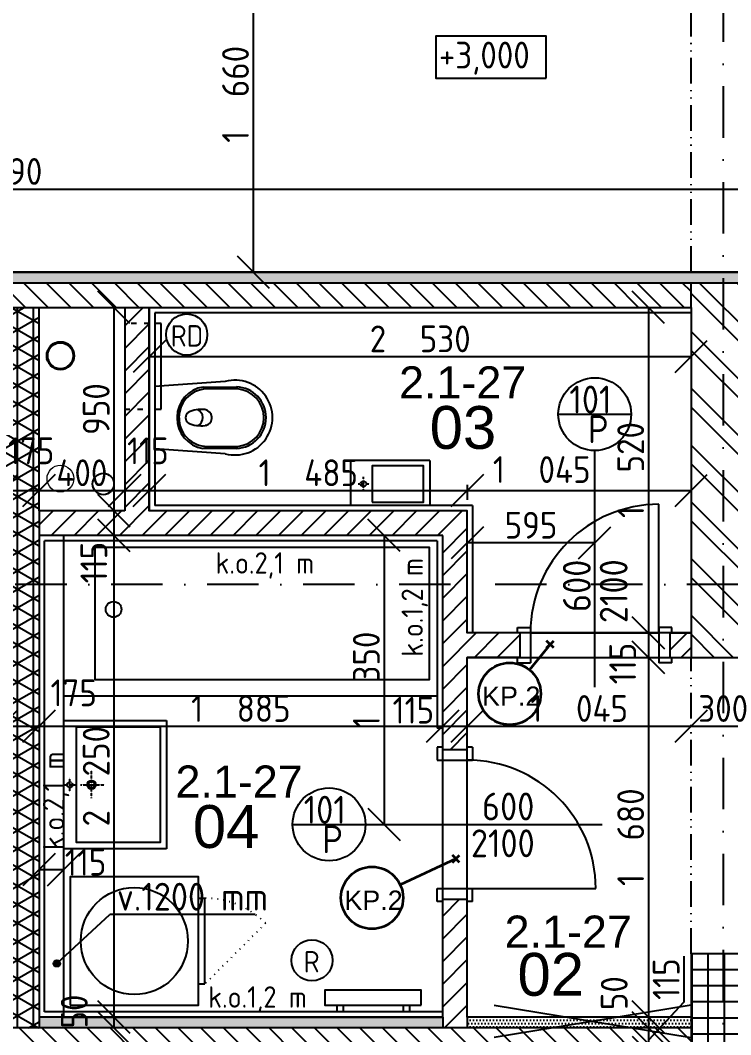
# Model space of a CAD drawing. Extents: x 4511820 to 5180432, y -1526536 to -944957.
# Drawn here: x 5024188 to 5027506, y -1253747 to -1249008 of the extents above; entities that cross this region are included whole.
import ezdxf

# ---------------------------------------------------------------- set-up
doc = ezdxf.new("R2010")
doc.units = 0
doc.header["$MEASUREMENT"] = 0
for name, pattern in [('ACAD_ISO03W100', [30, 12, -18]), ('ACAD_ISO07W100', [3.5, 0.5, -3]), ('ACAD_ISO12W100', [22, 12, -3, 0.5, -3, 0.5, -3]), ('BODKOCIARKOVANA_3', [5.6, 3, -1.3, 0, -1.3]), ('DASHED', [0.75, 0.5, -0.25])]:
    doc.linetypes.add(name, pattern=pattern)
doc.layers.get('0').update_dxf_attribs({"linetype": 'CONTINUOUS'})
doc.layers.get('Defpoints').update_dxf_attribs({"color": 61, "linetype": 'CONTINUOUS'})
for name, color, linetype in [('DVERE', 45, 'CONTINUOUS'), ('KÓTY', 4, 'CONTINUOUS'), ('MÚRY', 1, 'CONTINUOUS'), ('osi', 253, 'CONTINUOUS'), ('Plochy', 41, 'CONTINUOUS'), ('POPIS', 7, 'CONTINUOUS'), ('TENKÁ', 7, 'CONTINUOUS'), ('tzb', 153, 'CONTINUOUS'), ('Z-Kúrenie', 101, 'CONTINUOUS'), ('ZARIADENIE1', 145, 'CONTINUOUS'), ('ZARIADOVACIE', 144, 'CONTINUOUS'), ('zz-vetr', 52, 'CONTINUOUS'), ('ŠRAFY', 82, 'CONTINUOUS')]:
    doc.layers.add(name, color=color, linetype=linetype)
for name, color, linetype, lineweight in [('preklady', 74, 'CONTINUOUS', 35), ('zz-kanal-daždová', 136, 'CONTINUOUS', 40), ('zz-kanal-splaskova', 37, 'CONTINUOUS', 18)]:
    doc.layers.add(name, color=color, linetype=linetype, lineweight=lineweight)
doc.styles.add('ARIAL', font='arial.ttf')
doc.styles.add('STYLE1', font='isocp.shx')
doc.dimstyles.new('STANDARD-50', dxfattribs={"dimtxt": 125, "dimasz": 150, "dimexe": 10, "dimexo": 200, "dimgap": 20, "dimtad": 1, "dimdsep": 46, "dimlunit": 6, "dimtxsty": 'STYLE1', "dimblk1": 'OBLIQUE', "dimblk2": 'OBLIQUE', "dimsah": 1, "dimcen": 2.5, "dimse1": 1, "dimse2": 1, "dimadec": 0, "dimazin": 0, "dimtfac": 1, "dimtmove": 1, "dimatfit": 3, "dimldrblk": 'OBLIQUE', "dimfxl": 1, "dimtolj": 1, "dimtzin": 0, "dimarcsym": 0})
pattern_1 = [(135, (-2976355.03, 109742.89), (-53.0330086, -53.0330086), [])]
pattern_2 = [(45, (515270.5, 214751.965), (-53.0330086, 53.0330086), [])]
pattern_3 = [(0, (0, -89070.035), (7.8125, 15.625), [0, -15.625])]

# ---------------------------------------------------------------- blocks, each defined once
blk = doc.blocks.new('pračka')
at = {"layer": 'ZARIADENIE1', "color": 8, "linetype": 'ACAD_ISO07W100', "ltscale": 8}
blk.add_line((4536136.9, -1117296.3), (4536419.7, -1117579.2), dxfattribs=at)
at = {"layer": 'ZARIADENIE1', "color": 8}
for p, q in [((4536419.7, -1117579.2), (4536019.7, -1117579.2)), ((4536019.7, -1117609.2), (4536019.7, -1117579.2)), ((4536419.7, -1117609.2), (4536419.7, -1117579.2))]:
    blk.add_line(p, q, dxfattribs=at)
blk.add_lwpolyline([(4536519.7, -1118209.2), (4536519.7, -1117609.2), (4535919.7, -1117609.2), (4535919.7, -1118209.2)], close=True, dxfattribs=at)
blk.add_circle((4536219.7, -1117909.2), 250, dxfattribs=at)
at = {"layer": 'ZARIADENIE1', "color": 8, "linetype": 'ACAD_ISO07W100', "ltscale": 8}
blk.add_arc((4536419.7, -1117579.2), 400, 135, 180, dxfattribs=at)
blk = doc.blocks.new('_OBLIQUE')
at = {"color": 0, "linetype": 'ByBlock'}
blk.add_line((-0.5, -0.5), (0.5, 0.5), dxfattribs=at)
blk = doc.blocks.new('*D31165')
at = {"layer": 'Defpoints', "color": 0}
for p in [(5024276, -1251204.5), (5024101, -1251349.2), (5024276, -1251349.2)]:
    blk.add_point(p, dxfattribs=at)
at = {"layer": 'KÓTY', "color": 0, "lineweight": -2}
blk.add_line((5024101, -1251204.5), (5024276, -1251204.5), dxfattribs=at)
at = {"layer": 'KÓTY', "color": 0, "linetype": 'ByBlock', "lineweight": -2, "xscale": 150, "yscale": 150, "zscale": 150, "rotation": 180}
blk.add_blockref('_OBLIQUE', (5024101, -1251204.5), dxfattribs=at)
at = {"layer": 'KÓTY', "color": 0, "linetype": 'ByBlock', "lineweight": -2, "xscale": 150, "yscale": 150, "zscale": 150}
blk.add_blockref('_OBLIQUE', (5024276, -1251204.5), dxfattribs=at)
at = {"layer": 'KÓTY', "color": 0, "insert": (5024239.3, -1251019.5), "char_height": 125, "attachment_point": 5, "style": 'STYLE1'}
blk.add_mtext('\\A1;175', dxfattribs=at)
blk = doc.blocks.new('*D31166')
at = {"layer": 'Defpoints', "color": 0}
for p in [(5024676, -1251204.5), (5024676, -1251299.2), (5024276, -1251349.2)]:
    blk.add_point(p, dxfattribs=at)
at = {"layer": 'KÓTY', "color": 0, "lineweight": -2}
blk.add_line((5024276, -1251204.5), (5024676, -1251204.5), dxfattribs=at)
at = {"layer": 'KÓTY', "color": 0, "linetype": 'ByBlock', "lineweight": -2, "xscale": 150, "yscale": 150, "zscale": 150, "rotation": 180}
blk.add_blockref('_OBLIQUE', (5024276, -1251204.5), dxfattribs=at)
at = {"layer": 'KÓTY', "color": 0, "linetype": 'ByBlock', "lineweight": -2, "xscale": 150, "yscale": 150, "zscale": 150}
blk.add_blockref('_OBLIQUE', (5024676, -1251204.5), dxfattribs=at)
at = {"layer": 'KÓTY', "color": 0, "insert": (5024476, -1251122), "char_height": 125, "attachment_point": 5, "style": 'STYLE1'}
blk.add_mtext('\\A1;400', dxfattribs=at)
blk = doc.blocks.new('*D31167')
at = {"layer": 'Defpoints', "color": 0}
for p in [(5024791, -1251204.5), (5024676, -1251299.2), (5024791, -1251299.2)]:
    blk.add_point(p, dxfattribs=at)
at = {"layer": 'KÓTY', "color": 0, "lineweight": -2}
blk.add_line((5024676, -1251204.5), (5024791, -1251204.5), dxfattribs=at)
at = {"layer": 'KÓTY', "color": 0, "linetype": 'ByBlock', "lineweight": -2, "xscale": 150, "yscale": 150, "zscale": 150, "rotation": 180}
blk.add_blockref('_OBLIQUE', (5024676, -1251204.5), dxfattribs=at)
at = {"layer": 'KÓTY', "color": 0, "linetype": 'ByBlock', "lineweight": -2, "xscale": 150, "yscale": 150, "zscale": 150}
blk.add_blockref('_OBLIQUE', (5024791, -1251204.5), dxfattribs=at)
at = {"layer": 'KÓTY', "color": 0, "insert": (5024784.3, -1251019.5), "char_height": 125, "attachment_point": 5, "style": 'STYLE1'}
blk.add_mtext('\\A1;115', dxfattribs=at)
blk = doc.blocks.new('*D31168')
at = {"layer": 'Defpoints', "color": 0}
for p in [(5026276, -1251204.5), (5024791, -1251299.2), (5026276, -1251299.2)]:
    blk.add_point(p, dxfattribs=at)
at = {"layer": 'KÓTY', "color": 0, "lineweight": -2}
blk.add_line((5024791, -1251204.5), (5026276, -1251204.5), dxfattribs=at)
at = {"layer": 'KÓTY', "color": 0, "linetype": 'ByBlock', "lineweight": -2, "xscale": 150, "yscale": 150, "zscale": 150, "rotation": 180}
blk.add_blockref('_OBLIQUE', (5024791, -1251204.5), dxfattribs=at)
at = {"layer": 'KÓTY', "color": 0, "linetype": 'ByBlock', "lineweight": -2, "xscale": 150, "yscale": 150, "zscale": 150}
blk.add_blockref('_OBLIQUE', (5026276, -1251204.5), dxfattribs=at)
at = {"layer": 'KÓTY', "color": 0, "insert": (5025533.5, -1251122), "char_height": 125, "attachment_point": 5, "style": 'STYLE1'}
blk.add_mtext('\\A1;1ﾠ485', dxfattribs=at)
blk = doc.blocks.new('*D31169')
at = {"layer": 'Defpoints', "color": 0}
for p in [(5027321, -1251204.5), (5026276, -1251299.2), (5027321, -1251299.2)]:
    blk.add_point(p, dxfattribs=at)
at = {"layer": 'KÓTY', "color": 0, "lineweight": -2}
blk.add_line((5026276, -1251204.5), (5027321, -1251204.5), dxfattribs=at)
at = {"layer": 'KÓTY', "color": 0, "linetype": 'ByBlock', "lineweight": -2, "xscale": 150, "yscale": 150, "zscale": 150, "rotation": 180}
blk.add_blockref('_OBLIQUE', (5026276, -1251204.5), dxfattribs=at)
at = {"layer": 'KÓTY', "color": 0, "linetype": 'ByBlock', "lineweight": -2, "xscale": 150, "yscale": 150, "zscale": 150}
blk.add_blockref('_OBLIQUE', (5027321, -1251204.5), dxfattribs=at)
at = {"layer": 'KÓTY', "color": 0, "insert": (5026623.5, -1251107), "char_height": 125, "attachment_point": 5, "style": 'STYLE1'}
blk.add_mtext('\\A1;1ﾠ045', dxfattribs=at)
blk = doc.blocks.new('*D31191')
at = {"layer": 'Defpoints', "color": 0}
for p in [(5024101, -1252305.5), (5024276, -1252305.5), (5024276, -1252305.5)]:
    blk.add_point(p, dxfattribs=at)
at = {"layer": 'KÓTY', "color": 0, "lineweight": -2}
blk.add_line((5024101, -1252305.5), (5024276, -1252305.5), dxfattribs=at)
at = {"layer": 'KÓTY', "color": 0, "linetype": 'ByBlock', "lineweight": -2, "xscale": 150, "yscale": 150, "zscale": 150, "rotation": 180}
blk.add_blockref('_OBLIQUE', (5024101, -1252305.5), dxfattribs=at)
at = {"layer": 'KÓTY', "color": 0, "linetype": 'ByBlock', "lineweight": -2, "xscale": 150, "yscale": 150, "zscale": 150}
blk.add_blockref('_OBLIQUE', (5024276, -1252305.5), dxfattribs=at)
at = {"layer": 'KÓTY', "color": 0, "insert": (5024438, -1252150), "char_height": 125, "attachment_point": 5, "style": 'STYLE1'}
blk.add_mtext('\\A1;175', dxfattribs=at)
blk = doc.blocks.new('*D31192')
at = {"layer": 'Defpoints', "color": 0}
for p in [(5024276, -1252305.5), (5026161, -1252305.5), (5026161, -1252305.5)]:
    blk.add_point(p, dxfattribs=at)
at = {"layer": 'KÓTY', "color": 0, "lineweight": -2}
blk.add_line((5024276, -1252305.5), (5026161, -1252305.5), dxfattribs=at)
at = {"layer": 'KÓTY', "color": 0, "linetype": 'ByBlock', "lineweight": -2, "xscale": 150, "yscale": 150, "zscale": 150, "rotation": 180}
blk.add_blockref('_OBLIQUE', (5024276, -1252305.5), dxfattribs=at)
at = {"layer": 'KÓTY', "color": 0, "linetype": 'ByBlock', "lineweight": -2, "xscale": 150, "yscale": 150, "zscale": 150}
blk.add_blockref('_OBLIQUE', (5026161, -1252305.5), dxfattribs=at)
at = {"layer": 'KÓTY', "color": 0, "insert": (5025218.5, -1252223), "char_height": 125, "attachment_point": 5, "style": 'STYLE1'}
blk.add_mtext('\\A1;1ﾠ885', dxfattribs=at)
blk = doc.blocks.new('*D31193')
at = {"layer": 'Defpoints', "color": 0}
for p in [(5026161, -1252305.5), (5026276, -1252305.5), (5026276, -1252305.5)]:
    blk.add_point(p, dxfattribs=at)
at = {"layer": 'KÓTY', "color": 0, "lineweight": -2}
blk.add_line((5026161, -1252305.5), (5026276, -1252305.5), dxfattribs=at)
at = {"layer": 'KÓTY', "color": 0, "linetype": 'ByBlock', "lineweight": -2, "xscale": 150, "yscale": 150, "zscale": 150, "rotation": 180}
blk.add_blockref('_OBLIQUE', (5026161, -1252305.5), dxfattribs=at)
at = {"layer": 'KÓTY', "color": 0, "linetype": 'ByBlock', "lineweight": -2, "xscale": 150, "yscale": 150, "zscale": 150}
blk.add_blockref('_OBLIQUE', (5026276, -1252305.5), dxfattribs=at)
at = {"layer": 'KÓTY', "color": 0, "insert": (5026024, -1252231), "char_height": 125, "attachment_point": 5, "style": 'STYLE1'}
blk.add_mtext('\\A1;115', dxfattribs=at)
blk = doc.blocks.new('*D31194')
at = {"layer": 'Defpoints', "color": 0}
for p in [(5026276, -1252305.5), (5027321, -1252305.5), (5027321, -1252305.5)]:
    blk.add_point(p, dxfattribs=at)
at = {"layer": 'KÓTY', "color": 0, "lineweight": -2}
blk.add_line((5026276, -1252305.5), (5027321, -1252305.5), dxfattribs=at)
at = {"layer": 'KÓTY', "color": 0, "linetype": 'ByBlock', "lineweight": -2, "xscale": 150, "yscale": 150, "zscale": 150, "rotation": 180}
blk.add_blockref('_OBLIQUE', (5026276, -1252305.5), dxfattribs=at)
at = {"layer": 'KÓTY', "color": 0, "linetype": 'ByBlock', "lineweight": -2, "xscale": 150, "yscale": 150, "zscale": 150}
blk.add_blockref('_OBLIQUE', (5027321, -1252305.5), dxfattribs=at)
at = {"layer": 'KÓTY', "color": 0, "insert": (5026798.5, -1252223), "char_height": 125, "attachment_point": 5, "style": 'STYLE1'}
blk.add_mtext('\\A1;1ﾠ045', dxfattribs=at)
blk = doc.blocks.new('*D31195')
at = {"layer": 'Defpoints', "color": 0}
for p in [(5027321, -1252305.5), (5027621, -1252305.5), (5027621, -1252305.5)]:
    blk.add_point(p, dxfattribs=at)
at = {"layer": 'KÓTY', "color": 0, "lineweight": -2}
blk.add_line((5027321, -1252305.5), (5027621, -1252305.5), dxfattribs=at)
at = {"layer": 'KÓTY', "color": 0, "linetype": 'ByBlock', "lineweight": -2, "xscale": 150, "yscale": 150, "zscale": 150, "rotation": 180}
blk.add_blockref('_OBLIQUE', (5027321, -1252305.5), dxfattribs=at)
at = {"layer": 'KÓTY', "color": 0, "linetype": 'ByBlock', "lineweight": -2, "xscale": 150, "yscale": 150, "zscale": 150}
blk.add_blockref('_OBLIQUE', (5027621, -1252305.5), dxfattribs=at)
at = {"layer": 'KÓTY', "color": 0, "insert": (5027471, -1252223), "char_height": 125, "attachment_point": 5, "style": 'STYLE1'}
blk.add_mtext('\\A1;300', dxfattribs=at)
blk = doc.blocks.new('*D31197')
at = {"layer": 'Defpoints', "color": 0}
for p in [(5026161, -1251414.2), (5025887, -1252764.2), (5026161, -1252764.2)]:
    blk.add_point(p, dxfattribs=at)
at = {"layer": 'KÓTY', "color": 0, "lineweight": -2}
blk.add_line((5025887, -1251414.2), (5025887, -1252764.2), dxfattribs=at)
at = {"layer": 'KÓTY', "color": 0, "linetype": 'ByBlock', "lineweight": -2, "xscale": 150, "yscale": 150, "zscale": 150}
for p, rotation in [((5025887, -1251414.2), 90), ((5025887, -1252764.2), 270)]:
    blk.add_blockref('_OBLIQUE', p, dxfattribs=dict(at, rotation=rotation))
at = {"layer": 'KÓTY', "color": 0, "insert": (5025804.5, -1252089.2), "char_height": 125, "attachment_point": 5, "rotation": 90, "style": 'STYLE1'}
blk.add_mtext('\\A1;1ﾠ350', dxfattribs=at)
blk = doc.blocks.new('*D31198')
at = {"layer": 'Defpoints', "color": 0}
for p in [(5024311, -1250349.2), (5024311, -1251299.2), (5024625.5, -1251299.2)]:
    blk.add_point(p, dxfattribs=at)
at = {"layer": 'KÓTY', "color": 0, "lineweight": -2}
blk.add_line((5024625.5, -1250349.2), (5024625.5, -1251299.2), dxfattribs=at)
at = {"layer": 'KÓTY', "color": 0, "linetype": 'ByBlock', "lineweight": -2, "xscale": 150, "yscale": 150, "zscale": 150}
for p, rotation in [((5024625.5, -1250349.2), 90), ((5024625.5, -1251299.2), 270)]:
    blk.add_blockref('_OBLIQUE', p, dxfattribs=dict(at, rotation=rotation))
at = {"layer": 'KÓTY', "color": 0, "insert": (5024543, -1250824.2), "char_height": 125, "attachment_point": 5, "rotation": 90, "style": 'STYLE1'}
blk.add_mtext('\\A1;950', dxfattribs=at)
blk = doc.blocks.new('*D31199')
at = {"layer": 'Defpoints', "color": 0}
for p in [(5024676, -1251299.2), (5024625.5, -1251414.2), (5024676, -1251414.2)]:
    blk.add_point(p, dxfattribs=at)
at = {"layer": 'KÓTY', "color": 0, "lineweight": -2}
blk.add_line((5024625.5, -1251299.2), (5024625.5, -1251414.2), dxfattribs=at)
at = {"layer": 'KÓTY', "color": 0, "linetype": 'ByBlock', "lineweight": -2, "xscale": 150, "yscale": 150, "zscale": 150}
for p, rotation in [((5024625.5, -1251299.2), 90), ((5024625.5, -1251414.2), 270)]:
    blk.add_blockref('_OBLIQUE', p, dxfattribs=dict(at, rotation=rotation))
at = {"layer": 'KÓTY', "color": 0, "insert": (5024532, -1251541.5), "char_height": 125, "attachment_point": 5, "rotation": 90, "style": 'STYLE1'}
blk.add_mtext('\\A1;115', dxfattribs=at)
blk = doc.blocks.new('*D31200')
at = {"layer": 'Defpoints', "color": 0}
for p in [(5024676, -1251414.2), (5024625.5, -1253664.2), (5024625.5, -1253664.2)]:
    blk.add_point(p, dxfattribs=at)
at = {"layer": 'KÓTY', "color": 0, "lineweight": -2}
blk.add_line((5024625.5, -1251414.2), (5024625.5, -1253664.2), dxfattribs=at)
at = {"layer": 'KÓTY', "color": 0, "linetype": 'ByBlock', "lineweight": -2, "xscale": 150, "yscale": 150, "zscale": 150}
for p, rotation in [((5024625.5, -1251414.2), 90), ((5024625.5, -1253664.2), 270)]:
    blk.add_blockref('_OBLIQUE', p, dxfattribs=dict(at, rotation=rotation))
at = {"layer": 'KÓTY', "color": 0, "insert": (5024543, -1252539.2), "char_height": 125, "attachment_point": 5, "rotation": 90, "style": 'STYLE1'}
blk.add_mtext('\\A1;2ﾠ250', dxfattribs=at)
blk = doc.blocks.new('*D31201')
at = {"layer": 'Defpoints', "color": 0}
for p in [(5024625.5, -1253664.2), (5024625.5, -1253714.2), (5024625.5, -1253714.2)]:
    blk.add_point(p, dxfattribs=at)
at = {"layer": 'KÓTY', "color": 0, "lineweight": -2}
blk.add_line((5024625.5, -1253664.2), (5024625.5, -1253714.2), dxfattribs=at)
at = {"layer": 'KÓTY', "color": 0, "linetype": 'ByBlock', "lineweight": -2, "xscale": 150, "yscale": 150, "zscale": 150}
for p, rotation in [((5024625.5, -1253664.2), 90), ((5024625.5, -1253714.2), 270)]:
    blk.add_blockref('_OBLIQUE', p, dxfattribs=dict(at, rotation=rotation))
at = {"layer": 'KÓTY', "color": 0, "insert": (5024440.5, -1253638.5), "char_height": 125, "attachment_point": 5, "rotation": 90, "style": 'STYLE1'}
blk.add_mtext('\\A1;50', dxfattribs=at)
blk = doc.blocks.new('*D31204')
at = {"layer": 'Defpoints', "color": 0}
for p in [(5024791, -1250349.2), (5027321, -1250349.2), (5027321, -1250579)]:
    blk.add_point(p, dxfattribs=at)
at = {"layer": 'KÓTY', "color": 0, "lineweight": -2}
blk.add_line((5024791, -1250579), (5027321, -1250579), dxfattribs=at)
at = {"layer": 'KÓTY', "color": 0, "linetype": 'ByBlock', "lineweight": -2, "xscale": 150, "yscale": 150, "zscale": 150, "rotation": 180}
blk.add_blockref('_OBLIQUE', (5024791, -1250579), dxfattribs=at)
at = {"layer": 'KÓTY', "color": 0, "linetype": 'ByBlock', "lineweight": -2, "xscale": 150, "yscale": 150, "zscale": 150}
blk.add_blockref('_OBLIQUE', (5027321, -1250579), dxfattribs=at)
at = {"layer": 'KÓTY', "color": 0, "insert": (5026056, -1250496.5), "char_height": 125, "attachment_point": 5, "style": 'STYLE1'}
blk.add_mtext('\\A1;2ﾠ530', dxfattribs=at)
blk = doc.blocks.new('*D31216')
at = {"layer": 'Defpoints', "color": 0}
for p in [(5024234.1, -1248244.2), (5023307, -1250184.2), (5024234.1, -1250184.2)]:
    blk.add_point(p, dxfattribs=at)
at = {"layer": 'KÓTY', "color": 0, "lineweight": -2}
blk.add_line((5023307, -1248244.2), (5023307, -1250184.2), dxfattribs=at)
at = {"layer": 'KÓTY', "color": 0, "linetype": 'ByBlock', "lineweight": -2, "xscale": 150, "yscale": 150, "zscale": 150}
for p, rotation in [((5023307, -1248244.2), 90), ((5023307, -1250184.2), 270)]:
    blk.add_blockref('_OBLIQUE', p, dxfattribs=dict(at, rotation=rotation))
at = {"layer": 'KÓTY', "color": 0, "insert": (5023224.5, -1249214.2), "char_height": 125, "attachment_point": 5, "rotation": 90, "style": 'STYLE1'}
blk.add_mtext('\\A1;1ﾠ940', dxfattribs=at)
blk = doc.blocks.new('*D31217')
at = {"layer": 'Defpoints', "color": 0}
for p in [(5027321, -1250349.2), (5027121.5, -1251869.2), (5027321, -1251869.2)]:
    blk.add_point(p, dxfattribs=at)
at = {"layer": 'KÓTY', "color": 0, "lineweight": -2}
blk.add_line((5027121.5, -1250349.2), (5027121.5, -1251869.2), dxfattribs=at)
at = {"layer": 'KÓTY', "color": 0, "linetype": 'ByBlock', "lineweight": -2, "xscale": 150, "yscale": 150, "zscale": 150}
for p, rotation in [((5027121.5, -1250349.2), 90), ((5027121.5, -1251869.2), 270)]:
    blk.add_blockref('_OBLIQUE', p, dxfattribs=dict(at, rotation=rotation))
at = {"layer": 'KÓTY', "color": 0, "insert": (5027039, -1251109.2), "char_height": 125, "attachment_point": 5, "rotation": 90, "style": 'STYLE1'}
blk.add_mtext('\\A1;1ﾠ520', dxfattribs=at)
blk = doc.blocks.new('*D31218')
at = {"layer": 'Defpoints', "color": 0}
for p in [(5026276, -1251449.5), (5026276, -1251449.5), (5026871, -1251449.5)]:
    blk.add_point(p, dxfattribs=at)
at = {"layer": 'KÓTY', "color": 0, "lineweight": -2}
blk.add_line((5026871, -1251449.5), (5026276, -1251449.5), dxfattribs=at)
at = {"layer": 'KÓTY', "color": 0, "linetype": 'ByBlock', "lineweight": -2, "xscale": 150, "yscale": 150, "zscale": 150, "rotation": 180}
blk.add_blockref('_OBLIQUE', (5026276, -1251449.5), dxfattribs=at)
at = {"layer": 'KÓTY', "color": 0, "linetype": 'ByBlock', "lineweight": -2, "xscale": 150, "yscale": 150, "zscale": 150}
blk.add_blockref('_OBLIQUE', (5026871, -1251449.5), dxfattribs=at)
at = {"layer": 'KÓTY', "color": 0, "insert": (5026573.5, -1251367), "char_height": 125, "attachment_point": 5, "style": 'STYLE1'}
blk.add_mtext('\\A1;595', dxfattribs=at)
blk = doc.blocks.new('*D31219')
at = {"layer": 'Defpoints', "color": 0}
for p in [(5027121.5, -1251869.2), (5027121.5, -1251984.2), (5027121.5, -1251984.2)]:
    blk.add_point(p, dxfattribs=at)
at = {"layer": 'KÓTY', "color": 0, "lineweight": -2}
blk.add_line((5027121.5, -1251869.2), (5027121.5, -1251984.2), dxfattribs=at)
at = {"layer": 'KÓTY', "color": 0, "linetype": 'ByBlock', "lineweight": -2, "xscale": 150, "yscale": 150, "zscale": 150}
for p, rotation in [((5027121.5, -1251869.2), 90), ((5027121.5, -1251984.2), 270)]:
    blk.add_blockref('_OBLIQUE', p, dxfattribs=dict(at, rotation=rotation))
at = {"layer": 'KÓTY', "color": 0, "insert": (5027001.5, -1252013), "char_height": 125, "attachment_point": 5, "rotation": 90, "style": 'STYLE1'}
blk.add_mtext('\\A1;115', dxfattribs=at)
blk = doc.blocks.new('*D31220')
at = {"layer": 'Defpoints', "color": 0}
for p in [(5027121.5, -1251984.2), (5027121.5, -1253664.2), (5027121.5, -1253664.2)]:
    blk.add_point(p, dxfattribs=at)
at = {"layer": 'KÓTY', "color": 0, "lineweight": -2}
blk.add_line((5027121.5, -1251984.2), (5027121.5, -1253664.2), dxfattribs=at)
at = {"layer": 'KÓTY', "color": 0, "linetype": 'ByBlock', "lineweight": -2, "xscale": 150, "yscale": 150, "zscale": 150}
for p, rotation in [((5027121.5, -1251984.2), 90), ((5027121.5, -1253664.2), 270)]:
    blk.add_blockref('_OBLIQUE', p, dxfattribs=dict(at, rotation=rotation))
at = {"layer": 'KÓTY', "color": 0, "insert": (5027039, -1252824.2), "char_height": 125, "attachment_point": 5, "rotation": 90, "style": 'STYLE1'}
blk.add_mtext('\\A1;1ﾠ680', dxfattribs=at)
blk = doc.blocks.new('*D31221')
at = {"layer": 'Defpoints', "color": 0}
for p in [(5027121.5, -1253664.2), (5027121.5, -1253714.2), (5027121.5, -1253714.2)]:
    blk.add_point(p, dxfattribs=at)
at = {"layer": 'KÓTY', "color": 0, "lineweight": -2}
blk.add_line((5027121.5, -1253664.2), (5027121.5, -1253714.2), dxfattribs=at)
at = {"layer": 'KÓTY', "color": 0, "linetype": 'ByBlock', "lineweight": -2, "xscale": 150, "yscale": 150, "zscale": 150}
for p, rotation in [((5027121.5, -1253664.2), 90), ((5027121.5, -1253714.2), 270)]:
    blk.add_blockref('_OBLIQUE', p, dxfattribs=dict(at, rotation=rotation))
at = {"layer": 'KÓTY', "color": 0, "insert": (5026962, -1253552.5), "char_height": 125, "attachment_point": 5, "rotation": 90, "style": 'STYLE1'}
blk.add_mtext('\\A1;50', dxfattribs=at)
blk = doc.blocks.new('*D31222')
at = {"layer": 'Defpoints', "color": 0}
for p in [(5027121.5, -1253714.2), (5027121.5, -1253829.2), (5027121.5, -1253829.2)]:
    blk.add_point(p, dxfattribs=at)
at = {"layer": 'KÓTY', "color": 0, "lineweight": -2}
for p, q in [((5027287, -1253379.5), (5027287, -1253594.5)), ((5027287, -1253594.5), (5027121.5, -1253771.7)), ((5027121.5, -1253714.2), (5027121.5, -1253829.2))]:
    blk.add_line(p, q, dxfattribs=at)
at = {"layer": 'KÓTY', "color": 0, "linetype": 'ByBlock', "lineweight": -2, "xscale": 150, "yscale": 150, "zscale": 150}
for p, rotation in [((5027121.5, -1253714.2), 90), ((5027121.5, -1253829.2), 270)]:
    blk.add_blockref('_OBLIQUE', p, dxfattribs=dict(at, rotation=rotation))
at = {"layer": 'KÓTY', "color": 0, "insert": (5027204.5, -1253487), "char_height": 125, "attachment_point": 5, "rotation": 90, "style": 'STYLE1'}
blk.add_mtext('\\A1;115', dxfattribs=at)
blk = doc.blocks.new('*D31224')
at = {"layer": 'Defpoints', "color": 0}
for p in [(5025441, -1248524.2), (5025276, -1250184.2), (5025441, -1250184.2)]:
    blk.add_point(p, dxfattribs=at)
at = {"layer": 'KÓTY', "color": 0, "lineweight": -2}
blk.add_line((5025276, -1248524.2), (5025276, -1250184.2), dxfattribs=at)
at = {"layer": 'KÓTY', "color": 0, "linetype": 'ByBlock', "lineweight": -2, "xscale": 150, "yscale": 150, "zscale": 150}
for p, rotation in [((5025276, -1248524.2), 90), ((5025276, -1250184.2), 270)]:
    blk.add_blockref('_OBLIQUE', p, dxfattribs=dict(at, rotation=rotation))
at = {"layer": 'KÓTY', "color": 0, "insert": (5025193.5, -1249354.2), "char_height": 125, "attachment_point": 5, "rotation": 90, "style": 'STYLE1'}
blk.add_mtext('\\A1;1ﾠ660', dxfattribs=at)
blk = doc.blocks.new('*D31258')
at = {"layer": 'Defpoints', "color": 0}
for p in [(5024276, -1252975.7), (5024391, -1252975.7), (5024391, -1252975.7)]:
    blk.add_point(p, dxfattribs=at)
at = {"layer": 'KÓTY', "color": 0, "lineweight": -2}
blk.add_line((5024276, -1252975.7), (5024391, -1252975.7), dxfattribs=at)
at = {"layer": 'KÓTY', "color": 0, "linetype": 'ByBlock', "lineweight": -2, "xscale": 150, "yscale": 150, "zscale": 150, "rotation": 180}
blk.add_blockref('_OBLIQUE', (5024276, -1252975.7), dxfattribs=at)
at = {"layer": 'KÓTY', "color": 0, "linetype": 'ByBlock', "lineweight": -2, "xscale": 150, "yscale": 150, "zscale": 150}
blk.add_blockref('_OBLIQUE', (5024391, -1252975.7), dxfattribs=at)
at = {"layer": 'KÓTY', "color": 0, "insert": (5024493.5, -1252941), "char_height": 125, "attachment_point": 5, "style": 'STYLE1'}
blk.add_mtext('\\A1;115', dxfattribs=at)
blk = doc.blocks.new('*D31472')
at = {"layer": 'Defpoints', "color": 0}
for p in [(5029321, -1249797), (5018731, -1250184.2), (5029321, -1250184.2)]:
    blk.add_point(p, dxfattribs=at)
at = {"layer": 'KÓTY', "color": 0, "lineweight": -2}
blk.add_line((5018731, -1249797), (5029321, -1249797), dxfattribs=at)
at = {"layer": 'KÓTY', "color": 0, "linetype": 'ByBlock', "lineweight": -2, "xscale": 150, "yscale": 150, "zscale": 150, "rotation": 180}
blk.add_blockref('_OBLIQUE', (5018731, -1249797), dxfattribs=at)
at = {"layer": 'KÓTY', "color": 0, "linetype": 'ByBlock', "lineweight": -2, "xscale": 150, "yscale": 150, "zscale": 150}
blk.add_blockref('_OBLIQUE', (5029321, -1249797), dxfattribs=at)
at = {"layer": 'KÓTY', "color": 0, "insert": (5024026, -1249714.5), "char_height": 125, "attachment_point": 5, "style": 'STYLE1'}
blk.add_mtext('\\A1;10ﾠ590', dxfattribs=at)

msp = doc.modelspace()

# ---------------------------------------------------------------- hatches: boundary and pattern name
at = {"layer": 'KÓTY'}
h = msp.add_hatch(dxfattribs=at)
h.set_pattern_fill('ANSI31', color=256, scale=500)
h.set_pattern_definition([(45, (0, -89070.035), (-44.1941738, 44.1941738), [])])
h.paths.add_polyline_path([(5027321, -1251869.226), (5027231, -1251869.226), (5027221, -1251869.226), (5027221, -1251984.226), (5027231, -1251984.226), (5027321, -1251984.226)])
h = msp.add_hatch(color=256, dxfattribs=at)
h.dxf.hatch_style = 1
h.paths.add_polyline_path([(5024359, -1253428.707, -0.65381715), (5024347.978, -1253403.533, -1.52947961)])
at = {"layer": 'ŠRAFY'}
h = msp.add_hatch(dxfattribs=at)
h.set_pattern_fill('DOTS', color=256, scale=250)
h.set_pattern_definition(pattern_3)
h.paths.add_polyline_path([(5027621, -1250184.226), (5019841, -1250184.226), (5019841, -1250234.226), (5027621, -1250234.226)])
at = {"layer": 'ŠRAFY', "ltscale": 0.25}
h = msp.add_hatch(dxfattribs=at)
h.set_pattern_fill('ANSI31', color=256, scale=600, angle=90, style=0)
h.set_pattern_definition(pattern_1)
h.paths.add_polyline_path([(5020981, -1250234.226), (5020981, -1250349.226), (5022101, -1250349.226), (5022216, -1250349.226), (5023586, -1250349.226), (5023701, -1250349.226), (5024101, -1250349.226), (5024276, -1250349.226), (5024676, -1250349.226), (5024791, -1250349.226), (5027321, -1250349.226), (5027321, -1250234.226)])
at = {"layer": 'ŠRAFY'}
h = msp.add_hatch(dxfattribs=at)
h.set_pattern_fill('ANSI32', color=256, scale=500, angle=90)
h.set_pattern_definition([(135, (515810.9, -44587.94), (-132.5825215, -132.5825215), []), (135, (515810.9, -44499.55), (-132.5825215, -132.5825215), [])])
h.paths.add_polyline_path([(5027621, -1251984.226), (5027621, -1250349.226), (5027621, -1250234.226), (5027321, -1250234.226), (5027321, -1250349.226), (5027321, -1251869.226), (5027321, -1251984.226)])
at = {"layer": 'ŠRAFY', "ltscale": 0.25}
h = msp.add_hatch(dxfattribs=at)
h.set_pattern_fill('NET3', color=256, scale=600, angle=90)
h.set_pattern_definition([(90, (468750.5, -89070.035), (-75, 5e-15), []), (150, (468750.5, -89070.035), (-37.5, -64.9519053), []), (210, (468750.5, -89070.035), (37.5, -64.9519053), [])])
h.paths.add_polyline_path([(5024101, -1253689.226), (5024101, -1253714.226), (5024276, -1253714.226), (5024276, -1253664.226), (5024276, -1253639.226), (5024276, -1251439.226), (5024276, -1251414.226), (5024276, -1251299.226), (5024276, -1250349.226), (5024101, -1250349.226), (5024101, -1251349.226), (5024101, -1251464.226), (5024101, -1251489.226)])
h = msp.add_hatch(dxfattribs=at)
h.set_pattern_fill('ANSI31', color=256, scale=600, style=0)
h.set_pattern_definition(pattern_2)
h.paths.add_polyline_path([(5026276, -1251299.226), (5024791, -1251299.226), (5024791, -1250349.226), (5024676, -1250349.226), (5024676, -1251299.226), (5024276, -1251299.226), (5024276, -1251414.226), (5026161, -1251414.226), (5026161, -1252314.226), (5026161, -1252404.226), (5026161, -1252414.226), (5026276, -1252414.226), (5026276, -1252404.226), (5026276, -1251984.226), (5026511, -1251984.226), (5026521, -1251984.226), (5026521, -1251869.226), (5026511, -1251869.226), (5026421, -1251869.226), (5026301, -1251869.226), (5026276, -1251869.226), (5026276, -1251799.226)])
h = msp.add_hatch(dxfattribs=at)
h.set_pattern_fill('ANSI31', color=256, scale=600, style=0)
h.set_pattern_definition(pattern_2)
h.paths.add_polyline_path([(5026161, -1253664.226), (5026161, -1253714.226), (5026276, -1253714.226), (5026276, -1253664.226), (5026276, -1253124.226), (5026276, -1253114.226), (5026161, -1253114.226), (5026161, -1253124.226), (5026161, -1253639.226)])
h = msp.add_hatch(dxfattribs=at)
h.set_pattern_fill('ANSI37', color=256, scale=600, angle=45)
h.set_pattern_definition([(90, (-3307273.674, 579782.7), (-75, 1e-14), []), (180, (-3307273.674, 579782.7), (-1e-14, -75), [])])
h.paths.add_polyline_path([(5027621, -1256869.226), (5027621, -1253484.226), (5027621, -1253369.226), (5027321, -1253369.226), (5027321, -1253664.226), (5027321, -1253714.226), (5027321, -1253829.226), (5027321, -1255079.226), (5027321, -1255329.226), (5027321, -1255429.226), (5027321, -1255679.226), (5027321, -1256869.226)])
at = {"layer": 'ŠRAFY'}
h = msp.add_hatch(dxfattribs=at)
h.set_pattern_fill('DOTS', color=256, scale=250)
h.set_pattern_definition(pattern_3)
h.paths.add_polyline_path([(5024276, -1253714.226), (5026161, -1253714.226), (5026161, -1253664.226), (5024276, -1253664.226)])
h = msp.add_hatch(dxfattribs=at)
h.set_pattern_fill('DOTS', color=256, scale=250)
h.set_pattern_definition(pattern_3)
h.paths.add_polyline_path([(5027321, -1253714.226), (5027321, -1253664.226), (5026276, -1253664.226), (5026276, -1253714.226)])
at = {"layer": 'ŠRAFY', "ltscale": 0.25}
h = msp.add_hatch(dxfattribs=at)
h.set_pattern_fill('ANSI31', color=256, scale=600, angle=90, style=0)
h.set_pattern_definition(pattern_1)
h.paths.add_polyline_path([(5024331, -1253829.226), (5024411, -1253829.226), (5024591, -1253829.226), (5024671, -1253829.226), (5025271, -1253829.226), (5025871, -1253829.226), (5027321, -1253829.226), (5027321, -1253714.226), (5026276, -1253714.226), (5026161, -1253714.226), (5024276, -1253714.226), (5024101, -1253714.226), (5022216, -1253714.226), (5022101, -1253714.226), (5022101, -1253829.226)])

# ---------------------------------------------------------------- linework, layer by layer
at = {"layer": 'DVERE', "ltscale": 0.25}
for p, q in [((5026701, -1250848.398), (5027041, -1250848.398)), ((5026871, -1252123.054), (5026871, -1251018.398)), ((5027171, -1251869.226), (5027171, -1251269.226)), ((5026511, -1251844.226), (5026571, -1251844.226)), ((5026511, -1251869.226), (5026511, -1251844.226)), ((5026571, -1251844.226), (5026571, -1252009.226)), ((5027171, -1251844.226), (5027171, -1252009.226)), ((5027231, -1251844.226), (5027171, -1251844.226)), ((5027231, -1251869.226), (5027231, -1251844.226)), ((5026571, -1251869.226), (5027171, -1251869.226)), ((5026511, -1252009.226), (5026511, -1251984.226)), ((5026571, -1251984.226), (5027171, -1251984.226)), ((5027231, -1252009.226), (5027231, -1251984.226)), ((5026511, -1252009.226), (5026571, -1252009.226)), ((5027231, -1252009.226), (5027171, -1252009.226)), ((5026161, -1252404.226), (5026136, -1252404.226)), ((5026136, -1252404.226), (5026136, -1252464.226)), ((5026301, -1252404.226), (5026276, -1252404.226)), ((5026301, -1252404.226), (5026301, -1252464.226)), ((5026136, -1252464.226), (5026301, -1252464.226)), ((5026161, -1253064.226), (5026161, -1252464.226)), ((5026276, -1253064.226), (5026276, -1252464.226)), ((5025460.344, -1252764.226), (5025800.344, -1252764.226)), ((5025800.344, -1252764.226), (5026905, -1252764.226)), ((5026136, -1253064.226), (5026301, -1253064.226)), ((5026136, -1253124.226), (5026136, -1253064.226)), ((5026161, -1253064.226), (5026306, -1253064.226)), ((5026276, -1253064.226), (5026876, -1253064.226)), ((5026301, -1253124.226), (5026301, -1253064.226)), ((5026161, -1253124.226), (5026136, -1253124.226)), ((5026301, -1253124.226), (5026276, -1253124.226))]:
    msp.add_line(p, q, dxfattribs=at)
for centre in [(5026871, -1250848.398), (5025630.344, -1252764.226)]:
    msp.add_circle(centre, 170, dxfattribs=at)
for centre, start, end in [((5027171, -1251869.226), 90, 180), ((5026276, -1253064.226), 0, 90)]:
    msp.add_arc(centre, 600, start, end, dxfattribs=at)
at = {"layer": 'KÓTY'}
for p, q in [((5026276, -1251178.535), (5026276, -1251248.226)), ((5024359, -1253413.707), (5024606, -1253185.707)), ((5025285.5, -1253185.707), (5024606, -1253185.707))]:
    msp.add_line(p, q, dxfattribs=at)
msp.add_circle((5024359, -1253413.707), 15, dxfattribs=at)
at = {"layer": 'MÚRY'}
for p, q in [((5019841, -1250184.226), (5027721, -1250184.226)), ((5024276, -1250349.226), (5024676, -1250349.226)), ((5024276, -1250349.226), (5024676, -1250349.226)), ((5024791, -1250349.226), (5027321, -1250349.226)), ((5027321, -1250349.226), (5027321, -1251869.226)), ((5027321, -1253369.226), (5027321, -1253664.226)), ((5027621, -1253369.226), (5027321, -1253369.226))]:
    msp.add_line(p, q, dxfattribs=at)
at = {"layer": 'MÚRY', "ltscale": 0.25}
for p, q in [((5024276, -1251299.226), (5024276, -1250349.226)), ((5024676, -1250349.226), (5024676, -1251299.226)), ((5024791, -1250349.226), (5024791, -1251299.226)), ((5024676, -1251299.226), (5024276, -1251299.226)), ((5026276, -1251299.226), (5024791, -1251299.226)), ((5026276, -1251799.226), (5026276, -1251299.226)), ((5026276, -1251869.226), (5026276, -1251299.226)), ((5024276, -1251414.226), (5024276, -1253664.226)), ((5026161, -1251414.226), (5024276, -1251414.226)), ((5026161, -1252414.226), (5026161, -1251414.226)), ((5026521, -1251869.226), (5026276, -1251869.226)), ((5026521, -1251869.226), (5026421, -1251869.226)), ((5026521, -1251869.226), (5026521, -1251984.226)), ((5027321, -1251869.226), (5027221, -1251869.226)), ((5027221, -1251869.226), (5027321, -1251869.226)), ((5027221, -1251869.226), (5027221, -1251984.226)), ((5026521, -1251984.226), (5026276, -1251984.226)), ((5026276, -1252414.226), (5026276, -1251984.226)), ((5027221, -1251984.226), (5027621, -1251984.226)), ((5026161, -1252414.226), (5026276, -1252414.226)), ((5026161, -1253664.226), (5026161, -1253114.226)), ((5026161, -1253114.226), (5026276, -1253114.226)), ((5026276, -1253664.226), (5026276, -1253114.226)), ((5026161, -1253664.226), (5024276, -1253664.226)), ((5027321, -1253664.226), (5026276, -1253664.226))]:
    msp.add_line(p, q, dxfattribs=at)
at = {"layer": 'osi', "linetype": 'BODKOCIARKOVANA_3', "ltscale": 80}
for p, q in [((5027471, -1223327.035), (5027471, -1260844.226)), ((5041881, -1251644.226), (4978211, -1251644.226))]:
    msp.add_line(p, q, dxfattribs=at)
at = {"layer": 'osi'}
for p, q in [((5026401, -1253609.226), (5027321, -1253759.226)), ((5027321, -1253609.226), (5026401, -1253759.226))]:
    msp.add_line(p, q, dxfattribs=at)
at = {"layer": 'Plochy'}
for points in [[(5029321, -1250184.226), (5018731, -1250184.226), (5018731, -1248684.226), (5021281, -1248684.226), (5021281, -1247684.226), (5020981, -1247684.226), (5020981, -1245184.226), (5022891, -1245184.226), (5022891, -1248684.226), (5023141, -1248684.226), (5023141, -1248244.226), (5024341, -1248244.226), (5024341, -1248524.226), (5025441, -1248524.226), (5025441, -1248684.226), (5025641, -1248684.226), (5025641, -1247134.226), (5027441, -1247134.226), (5027441, -1245184.226), (5029321, -1245184.226)], [(5024791, -1250349.226), (5027321, -1250349.226), (5027321, -1251869.226), (5026276, -1251869.226), (5026276, -1251299.226), (5024791, -1251299.226)], [(5026161, -1251414.226), (5024391, -1251414.226), (5024391, -1253664.226), (5026161, -1253664.226)], [(5027321, -1253664.226), (5026276, -1253664.226), (5026276, -1251984.226), (5027621, -1251984.226), (5027621, -1253369.226), (5027321, -1253369.226)]]:
    msp.add_lwpolyline(points, close=True, dxfattribs=at)
at = {"layer": 'preklady'}
for p, q in [((5026662.999, -1251923.534), (5026565.893, -1252042.062)), ((5026646.382, -1251940.151), (5026679.616, -1251906.917)), ((5026679.617, -1251940.152), (5026646.383, -1251906.918)), ((5026223, -1252925.035), (5025962.492, -1253046.112)), ((5026206.382, -1252941.651), (5026239.616, -1252908.417)), ((5026239.617, -1252941.652), (5026206.383, -1252908.418))]:
    msp.add_line(p, q, dxfattribs=at)
at = {"layer": 'preklady', "ltscale": 0.25}
for centre in [(5026474, -1252154.226), (5025831, -1253107.226)]:
    msp.add_circle(centre, 145, dxfattribs=at)
at = {"layer": 'TENKÁ', "linetype": 'ACAD_ISO12W100', "ltscale": 10}
for p, q in [((5027321, -1250184.226), (5027321, -1247134.226)), ((5027321, -1253369.226), (5027321, -1251984.226))]:
    msp.add_line(p, q, dxfattribs=at)
at = {"layer": 'TENKÁ'}
for p, q in [((5019841, -1250234.226), (5027621, -1250234.226)), ((5027321, -1250349.226), (5027321, -1250234.226)), ((5024101, -1250349.226), (5024276, -1250349.226)), ((5024676, -1250349.226), (5024791, -1250349.226)), ((5024276, -1251299.226), (5024276, -1251414.226)), ((5027321, -1251869.226), (5027321, -1251984.226)), ((5024276, -1253664.226), (5024276, -1253714.226)), ((5026161, -1253664.226), (5026161, -1253714.226)), ((5026276, -1253664.226), (5026276, -1253714.226)), ((5027321, -1253664.226), (5027321, -1253829.226)), ((5024276, -1253714.226), (5024101, -1253714.226)), ((5027321, -1253714.226), (5024276, -1253714.226))]:
    msp.add_line(p, q, dxfattribs=at)
at = {"layer": 'TENKÁ', "ltscale": 0.25}
for p, q in [((5027321, -1250374.226), (5024816, -1250374.226)), ((5024816, -1250374.226), (5024816, -1251274.226)), ((5026301, -1251274.226), (5024816, -1251274.226)), ((5026301, -1251274.226), (5026301, -1251869.226)), ((5026136, -1251439.226), (5024301, -1251439.226)), ((5024301, -1253639.226), (5024301, -1251439.226)), ((5024391, -1251439.226), (5024391, -1253639.226)), ((5026136, -1251439.226), (5026136, -1252314.226)), ((5026161, -1252314.226), (5026136, -1252314.226)), ((5026161, -1253639.226), (5024301, -1253639.226))]:
    msp.add_line(p, q, dxfattribs=at)
msp.add_lwpolyline([(5026643.469, -1249278.728), (5026643.469, -1249082.478), (5026128.837, -1249082.478), (5026128.837, -1249278.728)], close=True, dxfattribs=at)
at = {"layer": 'tzb', "linetype": 'ACAD_ISO03W100', "ltscale": 2}
for p, q in [((5024791, -1250424.226), (5024676, -1250424.226)), ((5024676, -1250824.226), (5024791, -1250824.226))]:
    msp.add_line(p, q, dxfattribs=at)
at = {"layer": 'tzb'}
for p, q in [((5024846, -1250424.226), (5024816, -1250424.226)), ((5024846, -1250824.226), (5024846, -1250424.226)), ((5024816, -1250824.226), (5024846, -1250824.226))]:
    msp.add_line(p, q, dxfattribs=at)
msp.add_circle((5024965.758, -1250476.242), 96, dxfattribs=at)
at = {"layer": 'Z-Kúrenie', "linetype": 'Continuous'}
for p, q in [((5025666, -1253609.226), (5025666, -1253639.226)), ((5025696, -1253609.226), (5025696, -1253639.226)), ((5025976, -1253609.226), (5025976, -1253639.226)), ((5026006, -1253609.226), (5026006, -1253639.226))]:
    msp.add_line(p, q, dxfattribs=at)
msp.add_lwpolyline([(5026061, -1253609.226), (5026061, -1253539.226), (5025611, -1253539.226), (5025611, -1253609.226)], close=True, dxfattribs=at)
msp.add_circle((5025550.578, -1253399.424), 96, dxfattribs=at)
at = {"layer": 'ZARIADOVACIE'}
for p, q in [((5025145.998, -1250695.413), (5024816, -1250718.489)), ((5025043.134, -1250721.682), (5025198.29, -1250720.555)), ((5025204.464, -1250730.579), (5025049.803, -1250730.579)), ((5025061.642, -1250998.589), (5025204.464, -1250998.589)), ((5025145.999, -1251033.039), (5024816, -1251009.964)), ((5025198.29, -1251008.444), (5025040.881, -1251008.444))]:
    msp.add_line(p, q, dxfattribs=at)
at = {"layer": 'ZARIADOVACIE', "linetype": 'Continuous'}
for p, q in [((5024920.88, -1250862.528), (5024920.316, -1250865.344)), ((5024928.968, -1250864.226), (5024929.79, -1250865.122)), ((5025054.998, -1250900.79), (5025051.288, -1250900.952)), ((5026101, -1251064.226), (5025731, -1251064.226)), ((5025731, -1251064.226), (5025731, -1251274.226)), ((5026101, -1251064.226), (5026101, -1251274.226))]:
    msp.add_line(p, q, dxfattribs=at)
at = {"layer": 'ZARIADOVACIE', "linetype": 'DASHED'}
for p, q in [((5025790.749, -1251206.528), (5025790.749, -1251140.801)), ((5025766.101, -1251173.664), (5025818.135, -1251173.664)), ((5024520.771, -1252642.215), (5024520.771, -1252510.761)), ((5024420.348, -1252612.09), (5024420.348, -1252546.363)), ((5024395.701, -1252579.226), (5024447.735, -1252579.226)), ((5024470.107, -1252579.226), (5024579.652, -1252579.226))]:
    msp.add_line(p, q, dxfattribs=at)
at = {"layer": 'ZARIADOVACIE', "ltscale": 0.25}
for p, q in [((5024391, -1252164.226), (5026136, -1252164.226)), ((5024391, -1252279.226), (5024871, -1252279.226)), ((5024871, -1252279.226), (5024871, -1252879.226)), ((5024871, -1252879.226), (5024391, -1252879.226))]:
    msp.add_line(p, q, dxfattribs=at)
at = {"layer": 'ZARIADOVACIE', "linetype": 'Continuous'}
msp.add_lwpolyline([(5025831.569, -1251258.5), (5026071.896, -1251258.5), (5026071.896, -1251088.828), (5025831.569, -1251088.828)], close=True, dxfattribs=at)
at = {"layer": 'ZARIADOVACIE', "ltscale": 0.25}
for points in [[(5024538.472, -1252089.226), (5024538.472, -1251469.226), (5026098.472, -1251469.226), (5026098.472, -1252089.226)], [(5024451, -1252309.226), (5024841, -1252309.226), (5024841, -1252849.226), (5024451, -1252849.226)], [(5024451, -1252309.226), (5024841, -1252309.226), (5024841, -1252849.226), (5024451, -1252849.226)]]:
    msp.add_lwpolyline(points, close=True, dxfattribs=at)
at = {"layer": 'ZARIADOVACIE', "linetype": 'DASHED'}
for centre in [(5025790.748, -1251173.978), (5024420.348, -1252579.54)]:
    msp.add_circle(centre, 12.931, dxfattribs=at)
at = {"layer": 'ZARIADOVACIE', "ltscale": 0.25}
msp.add_circle((5024623.886, -1251759.928), 36.624, dxfattribs=at)
at = {"layer": 'ZARIADOVACIE', "linetype": 'Continuous'}
for centre, radius in [((5024521.038, -1252579.499), 20.877), ((5024520.771, -1252579.226), 14.781)]:
    msp.add_circle(centre, radius, dxfattribs=at)
for centre, radius, start, end in [((5025191.232, -1250864.226), 174.768, 255.000166, 105.000097), ((5025061.58, -1250861.174), 140.707, 97.532963, 180.550993), ((5025062.265, -1250863.296), 133.3, 95.364578, 180.399907), ((5025191.916, -1250864.5), 144.085, 272.535471, 87.464529), ((5025191.356, -1250864.584), 134.645, 275.586614, 84.413386), ((5024989.708, -1250864.722), 29.701, 126.344037, 234.266205), ((5025033.917, -1250960), 134.275, 83.23165, 117.408649), ((5024999.597, -1250864.794), 41.261, 296.767028, 66.409044), ((5025045.312, -1250864.226), 37.825, 284.836199, 83.274318), ((5025065.144, -1250865.663), 144.828, 179.874094, 260.355814), ((5025061.663, -1250866.706), 131.883, 179.311779, 269.990871), ((5025031.908, -1250764.113), 138.205, 244.477977, 278.060779)]:
    msp.add_arc(centre, radius, start, end, dxfattribs=at)
at = {"layer": 'zz-kanal-daždová'}
msp.add_circle((5024376, -1250575.226), 62.5, dxfattribs=at)
at = {"layer": 'zz-kanal-splaskova'}
msp.add_circle((5024376, -1251149.226), 62.5, dxfattribs=at)
at = {"layer": 'zz-vetr'}
msp.add_circle((5024576, -1251174.226), 50, dxfattribs=at)

# ---------------------------------------------------------------- block references
at = {"layer": 'TENKÁ', "rotation": 270}
msp.add_blockref('pračka', (6142630.191, 3282910.521), dxfattribs=at)

# ---------------------------------------------------------------- texts
at = {"layer": 'DVERE', "style": 'STYLE1'}
for s, p in [('101', (5026752.47, -1250844.898)), ('P', (5026839.47, -1250983.535)), ('101', (5025511.814, -1252760.726)), ('P', (5025598.814, -1252899.363))]:
    msp.add_text(s, height=130, dxfattribs=at).set_placement(p)
at = {"layer": 'POPIS', "lineweight": 40, "ltscale": 0.25, "style": 'ARIAL'}
for s, height, p in [('2.1-27', 150, (5025957.269, -1250774.805)), ('03', 200, (5026100.311, -1251010.305)), ('2.1-27', 150, (5024913.269, -1252639.305)), ('04', 200, (5024994.311, -1252874.305)), ('2.1-27', 150, (5026450.269, -1253340.305)), ('02', 200, (5026510.311, -1253564.805))]:
    msp.add_text(s, height=height, dxfattribs=at).set_placement(p)
at = {"layer": 'preklady', "linetype": 'Continuous', "lineweight": 20, "style": 'ARIAL'}
for p in [(5026344.736, -1252210.483), (5025701.736, -1253163.483)]:
    msp.add_text('KP.2', height=90, dxfattribs=at).set_placement(p)
at = {"layer": 'TENKÁ', "ltscale": 0.25, "style": 'STYLE1'}
msp.add_text('+3,000', height=125, dxfattribs=at).set_placement((5026143.227, -1249233.427))
at = {"layer": 'TENKÁ', "linetype": 'Continuous', "style": 'STYLE1'}
for s, height, p in [('k.o.2,1 m', 100, (5025099.883, -1251593.178)), ('600', 130, (5026344.429, -1252745.643)), ('2100', 130, (5026292.655, -1252917.75)), ('v.1200 mm', 130, (5024639.372, -1253167.124)), ('k.o.1,2 m', 100, (5025065.665, -1253620.541))]:
    msp.add_text(s, height=height, dxfattribs=at).set_placement(p)
for s, height, p in [('k.o.1,2 m', 100, (5026068.732, -1251981.127)), ('600', 130, (5026852.417, -1251772.469)), ('2100', 130, (5027024.524, -1251824.243)), ('k.o.2,1 m', 100, (5024394.014, -1252884.707))]:
    msp.add_text(s, height=height, rotation=90, dxfattribs=at).set_placement(p)
at = {"layer": 'tzb', "style": 'STYLE1'}
msp.add_text('RD', height=100, dxfattribs=at).set_placement((5024891.131, -1250532.441))
at = {"layer": 'Z-Kúrenie', "linetype": 'Continuous', "style": 'STYLE1'}
msp.add_text('R', height=100, dxfattribs=at).set_placement((5025511.95, -1253455.623))

# ---------------------------------------------------------------- dimensions: what is measured, and where the dimension line sits
at = {"layer": 'KÓTY'}
for base, p1, p2, picture, middle in [((5023307, -1250184.226), (5024234.053, -1248244.226), (5024234.053, -1250184.226), '*D31216', (5023224.457, -1249214.226)), ((5025276, -1250184.226), (5025441, -1248524.226), (5025441, -1250184.226), '*D31224', (5025193.457, -1249354.226)), ((5024625.5, -1251299.226), (5024311, -1250349.226), (5024311, -1251299.226), '*D31198', (5024543, -1250824.226)), ((5027121.5, -1251869.226), (5027321, -1250349.226), (5027321, -1251869.226), '*D31217', (5027038.957, -1251109.226)), ((5024625.5, -1253664.226), (5024676, -1251414.226), (5024625.5, -1253664.226), '*D31200', (5024542.957, -1252539.226)), ((5025887, -1252764.226), (5026161, -1251414.226), (5026161, -1252764.226), '*D31197', (5025804.457, -1252089.226)), ((5027121.5, -1253664.226), (5027121.5, -1251984.226), (5027121.5, -1253664.226), '*D31220', (5027038.957, -1252824.226)), ((5024625.5, -1253714.226), (5024625.5, -1253664.226), (5024625.5, -1253714.226), '*D31201', (5024440.5, -1253638.476))]:
    dim = msp.add_linear_dim(base=base, p1=p1, p2=p2, angle=90, dimstyle='STANDARD-50', dxfattribs=at)
    dim.commit()
    dim.dimension.update_dxf_attribs({"geometry": picture, "text_midpoint": middle})
dim = msp.add_linear_dim(base=(5029321, -1249797.035), p1=(5018731, -1250184.226), p2=(5029321, -1250184.226), dimstyle='STANDARD-50', override={"dimtxsty": 'STYLE1', "dimldrblk": 'OBLIQUE'}, dxfattribs=at)
dim.commit()
dim.dimension.update_dxf_attribs({"geometry": '*D31472', "text_midpoint": (5024026, -1249714.492)})
for base, p1, p2, picture, middle in [((5027321, -1250579.035), (5024791, -1250349.226), (5027321, -1250349.226), '*D31204', (5026056, -1250496.492)), ((5024276, -1251204.535), (5024101, -1251349.226), (5024276, -1251349.226), '*D31165', (5024239.25, -1251019.535)), ((5024791, -1251204.535), (5024676, -1251299.226), (5024791, -1251299.226), '*D31167', (5024784.25, -1251019.535)), ((5024676, -1251204.535), (5024276, -1251349.226), (5024676, -1251299.226), '*D31166', (5024476, -1251122.035)), ((5026276, -1251204.535), (5024791, -1251299.226), (5026276, -1251299.226), '*D31168', (5025533.5, -1251121.992)), ((5026276, -1251449.535), (5026871, -1251449.535), (5026276, -1251449.535), '*D31218', (5026573.5, -1251367.035)), ((5026161, -1252305.535), (5024276, -1252305.535), (5026161, -1252305.535), '*D31192', (5025218.5, -1252222.992)), ((5027321, -1252305.535), (5026276, -1252305.535), (5027321, -1252305.535), '*D31194', (5026798.5, -1252222.992)), ((5027621, -1252305.535), (5027321, -1252305.535), (5027621, -1252305.535), '*D31195', (5027471, -1252223.035))]:
    dim = msp.add_linear_dim(base=base, p1=p1, p2=p2, dimstyle='STANDARD-50', dxfattribs=at)
    dim.commit()
    dim.dimension.update_dxf_attribs({"geometry": picture, "text_midpoint": middle})
for base, p1, p2, picture, middle in [((5027321, -1251204.535), (5026276, -1251299.226), (5027321, -1251299.226), '*D31169', (5026623.5, -1251189.535)), ((5024276, -1252305.535), (5024101, -1252305.535), (5024276, -1252305.535), '*D31191', (5024438, -1252232.535)), ((5026276, -1252305.535), (5026161, -1252305.535), (5026276, -1252305.535), '*D31193', (5026024, -1252313.535)), ((5024391, -1252975.726), (5024276, -1252975.726), (5024391, -1252975.726), '*D31258', (5024493.5, -1253023.535))]:
    dim = msp.add_linear_dim(base=base, p1=p1, p2=p2, dimstyle='STANDARD-50', dxfattribs=at)
    dim.commit()
    dim.dimension.update_dxf_attribs({"geometry": picture, "text_midpoint": middle, "dimtype": 160})
for base, p1, p2, picture, middle in [((5024625.5, -1251414.226), (5024676, -1251299.226), (5024676, -1251414.226), '*D31199', (5024614.5, -1251541.535)), ((5027121.5, -1251984.226), (5027121.5, -1251869.226), (5027121.5, -1251984.226), '*D31219', (5027084, -1252013.035)), ((5027121.5, -1253829.226), (5027121.5, -1253714.226), (5027121.5, -1253829.226), '*D31222', (5027287, -1253574.535)), ((5027121.5, -1253714.226), (5027121.5, -1253664.226), (5027121.5, -1253714.226), '*D31221', (5027044.5, -1253552.535))]:
    dim = msp.add_linear_dim(base=base, p1=p1, p2=p2, angle=90, dimstyle='STANDARD-50', dxfattribs=at)
    dim.commit()
    dim.dimension.update_dxf_attribs({"geometry": picture, "text_midpoint": middle, "dimtype": 160})

doc.saveas('drawing.dxf')
